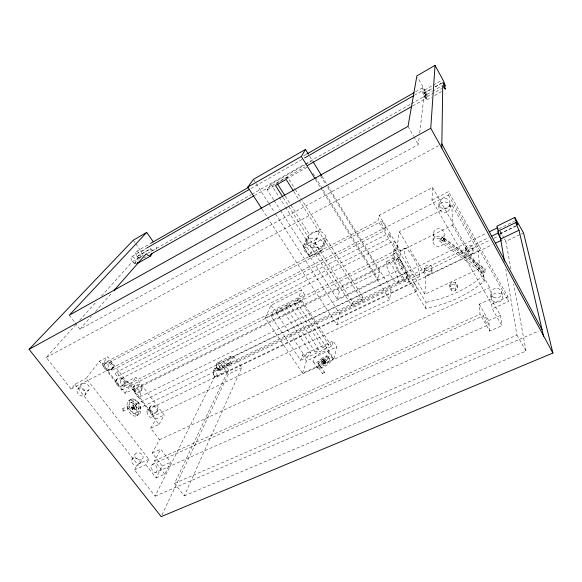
<?xml version="1.0" encoding="UTF-8"?>
<svg xmlns="http://www.w3.org/2000/svg" width="582" height="582" viewBox="0 0 582 582"><rect width="100%" height="100%" fill="white"/><g stroke="black" fill="none" stroke-linecap="round" stroke-linejoin="round"><path stroke-width="0.44" stroke-dasharray="2.91 2.18" d="M444.219 241.45L444.248 233.855A5.478 5.049 -2.7 0 0 436.216 229.257A5.478 5.049 -2.7 0 0 435.86 238.002A5.478 5.049 -2.7 0 0 444.248 233.855M443.389 239.769A2.604 0.597 -52.1 0 0 443.586 238.074L442.48 239.078L442.466 240.948L443.389 239.769L443.397 238.213L484.995 269.517M441.272 238.169L441.171 238.278A2.604 0.589 -52.1 0 0 439.606 240.89A2.604 0.589 -52.1 0 0 440.916 240.395L441.272 238.169L484.042 270.339M438.893 207.119L438.974 203.496M431.931 271.234A3.645 3.296 1.8 0 0 426.57 268.193A3.645 3.296 1.8 0 0 426.373 273.904A3.645 3.296 1.8 0 0 431.931 271.234L432.04 268.375A3.616 3.274 1.6 0 0 426.722 265.356A3.616 3.274 1.6 0 0 426.526 271.03A3.616 3.274 1.6 0 0 432.04 268.375M433.015 241.159L433.306 233.586M432.557 187.484L489.709 287.61L491.033 298.828L479.175 304.226L480.041 314.316L489.775 331.049L501.917 325.702L492.219 308.838L491.666 304.168L431.96 200.164L432.557 187.484L379.217 215.296L378.002 220.825L399.834 257.12L125.057 393.337L102.541 363.794L107.881 356.773L159.031 424.336L150.702 428.243L159.461 439.737L152.251 453.022L162.254 466.007L156.136 477.953L145.878 464.756L148.839 459.293L86.209 378.387L99.537 361.124L107.881 356.773M425.704 308.438L426.002 302.371L394.079 249.336L396.982 247.888L399.332 231.621L451.952 204.871L478.128 251.046L479.808 268.411L483.766 275.359L484.384 281.164L475.712 287.734A127.196 120.83 1.9 0 1 436.245 306.03L425.704 308.438L393.265 254.705L394.079 249.336M479.808 268.411L424.867 294.339L425.849 276.159L399.332 231.621M424.649 271.001L424.816 268.142M75.158 322.901L79.967 329.223L418.32 144.562L419.266 136.486M419.687 132.892L423.994 96.081L431.808 91.643M423.994 96.081C429.021 104.258 426.3 96.205 424.365 92.924L432.048 88.559M399.834 257.12L400.642 251.024L379.217 215.296M267.502 217.544L336.891 324.843L389.649 299.657L391.177 289.094L327.273 184.923M280.473 210.458L337.233 299.228L378.22 279.134L379.551 271.859L326.298 185.112M156.1 249.634L156.267 247.532L155.503 245.109M283.274 197.756L351.732 305.586L362.295 300.479L362.993 297.242L325.52 237.551L314.971 243.08L309.537 256.829L304.117 248.347L309.784 234.895L320.34 229.301L301.541 199.357M303.971 244.877C301.614 250.471 307.463 255.724 312.92 254.981C320.296 254.814 324.45 247.787 325.709 241.283C328.117 235.768 322.355 230.494 316.935 231.28C309.544 231.469 305.783 238.656 303.971 244.877C306.954 234.742 326.873 236.154 323.199 248.15M306.867 238.089C303.397 249.802 322.726 251.111 325.709 241.283M351.732 305.586L352.51 302.327L314.971 243.08M333.893 358.774L336.876 346.85L333.071 341.03L302.327 355.056L300.632 360.294L271.176 316.513L274.042 309.864L304.568 294.579L301.505 289.887L270.972 305.274L265.312 317.998L302.618 373.193L333.893 358.774L296.762 302.313L301.505 289.887M300.632 360.294L331.718 346.181L333.071 341.03M336.891 324.843L339.779 313.873L274.988 213.005M325.869 362.993L325.251 361.218L323.483 362.033L323.316 362.637L324.094 363.815L324.902 363.706L325.869 362.993L325.251 361.218M324.094 363.815L324.261 363.204L326.029 362.39M337.233 299.228L339.342 291.706L379.551 271.859M302.618 373.193L306.372 361.073L336.876 346.85M309.537 256.829L320.5 251.148L325.52 237.551M271.176 316.513L302.167 301.076L304.568 294.579M304.117 248.347L315.08 242.592L320.34 229.301M217.792 370.312L231.381 363.735L229.854 362.259L228.34 361.989C225.678 363.699 227.038 367.766 228.435 369.941L174.585 483.315L184.283 495.893L241.683 367.802L234.393 357.406L232.116 355.631L217.93 362.222C215.275 363.852 216.54 367.875 217.937 370.007L216.249 368.85L214.7 368.602C211.993 370.276 213.238 374.379 214.678 376.561L155.11 496.184L134.478 469.885L137.541 464.407L148.839 459.293M161.956 515.012L228.268 374.226L241.683 367.802M231.381 363.735L231.527 363.437C230.166 361.313 228.791 357.319 231.403 355.653M156.136 477.953L164.779 474.148L170.737 462.224L160.741 449.151L152.251 453.022M164.779 474.148L154.521 460.864L160.741 449.151M139.804 463.905A4.481 3.434 26.5 0 0 135.322 458.143A4.481 3.434 26.5 0 0 132.42 463.345A4.481 3.434 26.5 0 0 139.804 463.905L142.823 458.456A4.438 3.419 26.6 0 0 138.4 452.738A4.438 3.419 26.6 0 0 135.511 457.91A4.438 3.419 26.6 0 0 142.823 458.456M159.031 424.336L164.233 415.061L135.802 377.231L127.582 381.356L121.631 390.115L99.537 361.124M150.702 428.243L156.02 418.938L164.233 415.061M131.888 459.707L134.988 454.295M156.929 411.911A4.263 3.39 27.6 0 0 152.71 406.294A4.263 3.39 27.6 0 0 149.887 411.452A4.263 3.39 27.6 0 0 156.929 411.911L157.613 410.725A4.256 3.39 27.6 0 0 153.408 405.123A4.256 3.39 27.6 0 0 150.585 410.274A4.256 3.39 27.6 0 0 157.613 410.725M149.414 407.873L150.12 406.702M286.519 178.856L287.566 177.095L294.798 188.612M276.217 184.29L276.959 183.097L287.566 177.095M424.365 92.924C429.087 100.824 426.897 93.36 424.7 90.057L417.745 77.45M132.667 409.379L134.151 408.222L133.002 406.709L131.91 407.24L131.51 407.873L131.888 408.942L132.667 409.379L134.151 408.222M131.51 407.873L133.002 406.709M141.135 390.959L141.863 389.809M273.627 199.75L267.262 189.797L270.899 184.159L304.517 165.092M133.54 386.87L134.289 385.735M125.057 393.337L135.802 377.231M123.864 384.658L124.65 383.502M116.058 380.468L116.866 379.319M449.544 285.231L451.654 282.241L455.611 282.379L457.437 285.507L457.503 287.559L455.371 290.549L451.406 290.411L449.566 287.275L449.544 285.231L451.37 288.352L451.406 290.411M449.566 287.275L451.69 284.271L451.654 282.241M455.371 290.549L455.313 288.49L457.437 285.507M111.395 369.723A4.474 3.572 31.9 0 0 108.528 363.19A4.474 3.572 31.9 0 0 104.105 367.606A4.474 3.572 31.9 0 0 111.395 369.723L112.217 368.595A4.46 3.565 31.9 0 0 109.365 362.077A4.46 3.565 31.9 0 0 104.949 366.478A4.46 3.565 31.9 0 0 112.217 368.595M84.936 395.04A4.663 3.63 31.8 0 0 81.858 388.332A4.663 3.63 31.8 0 0 77.355 392.821A4.663 3.63 31.8 0 0 84.936 395.04L88.609 390.122A4.612 3.608 31.9 0 0 85.576 383.465A4.612 3.608 31.9 0 0 81.109 387.925A4.612 3.608 31.9 0 0 88.609 390.122M104.615 363.968L105.458 362.855M77.821 389.096L81.575 384.236M76.016 324.4L46.291 357.493L71.069 389.074L74.896 384.215L86.209 378.387M79.967 329.223L91.316 316.302M95.499 311.545L111.62 293.183M138.24 260.3L136.821 256.713L150.738 248.645L152.469 250.384L154.274 251.017M79.661 320.347L96.648 301.44M101.501 296.034L132.434 261.587L145.5 254.174M136.821 256.713L150.738 248.645M483.766 275.359L475.239 281.855A125.137 119.157 1.2 0 1 436.384 299.97L426.002 302.371M323.316 362.637L325.091 361.822M136.384 251.511L149.785 243.843M303.557 155.881L305.921 154.528M415.533 91.825L422.627 87.766M131.758 256.575L145.966 248.463M250.951 188.553L302.254 159.272M414.34 95.303L422.234 90.799M135.751 243.807L141.339 251.679L146.584 248.689M424.7 90.057L432.586 85.554M433.372 85.11L441.258 80.607M435.118 86.813L441.258 83.313M424.343 93.105L432.033 88.733M435.103 86.98L442.793 82.608M432.593 91.199L441.964 85.881M139.76 257.862A3.616 1.782 58.8 0 0 138.705 252.603A3.616 1.782 58.8 0 0 135.722 253.607A3.616 1.782 58.8 0 0 139.76 257.862L142.132 256.517M147.653 253.381L251.118 194.679M251.904 194.228L304.822 164.204M305.608 163.753L410.645 104.156M411.438 103.705L426.446 95.193A4.198 0.48 62.2 0 0 424.096 89.723A4.198 0.48 62.2 0 0 423.056 89.519A4.198 0.48 62.2 0 0 426.446 95.193M305.303 164.648L311.559 161.105M427.166 96.699L441.665 88.486M135.191 263.02A3.667 1.841 58.8 0 0 134.136 257.659A3.667 1.841 58.8 0 0 131.074 258.714A3.667 1.841 58.8 0 0 135.191 263.02L137.563 261.674M143.885 258.095L147.05 256.306M254.56 195.45L305.157 166.816M412.674 105.968L426.111 98.358A4.263 0.495 62.2 0 0 423.732 92.778A4.263 0.495 62.2 0 0 422.663 92.596A4.263 0.495 62.2 0 0 426.111 98.358M267.262 189.797L274.304 185.818M286.817 178.747L308.707 166.372M426.853 99.893L431.509 97.259M434.616 95.506L441.6 91.563M46.291 357.493L438.639 145.653M316.412 239.224L305.55 244.935L310.919 253.345L321.773 247.699M102.541 363.794L378.002 220.825M108.929 362.557L381.479 221.422M431.96 200.164L448.475 191.645L507.919 296.813L508.668 301.432L492.219 308.838M71.069 389.074L448.511 195.152L448.475 191.645M112.857 369.883L385.902 229.955M116.022 372.444L388.514 233.44M117.979 376.096L390.718 237.682M121.114 378.62L393.301 241.123M125.014 385.895L397.688 249.569M393.694 253.752L404.883 248.179M265.312 317.998L296.762 302.313M121.631 390.115L393.265 254.705M400.642 251.024L452.41 225.219L451.952 204.871M387.052 261.303L395.367 257.171M135.65 389.074L398.554 258.881M128.797 400.511L130.972 399.441M139.789 396.815L403.195 267.822M130.579 402.802L134.609 400.831M122.336 408.979L127.793 406.316M216.715 364.499L486.116 233.338M136.188 404.104L406.607 272.514M132.369 405.894L134.006 405.101M123.224 411.096A1.149 0.691 65.2 0 0 123.122 409.313A1.149 0.691 65.2 0 0 121.994 409.699A1.149 0.691 65.2 0 0 123.224 411.096L128.687 408.44A1.149 0.684 65.1 0 0 128.578 406.651A1.149 0.684 65.1 0 0 127.458 407.044A1.149 0.684 65.1 0 0 128.687 408.44M217.93 362.222L219.45 362.484L220.964 363.932L234.393 357.406M498.927 228.835L514.241 221.386M133.78 407.153L132.689 407.676L131.91 407.24M214.7 368.602L228.34 361.989M131.888 408.942L132.98 408.411L133.758 408.855M352.51 302.327L362.993 297.242M217.304 368.937L230.887 362.36M213.601 370.843L488.64 237.652M134.391 409.663L136.028 408.87M397.615 282.925A12.033 2.954 63.6 0 0 391.97 265.69A12.033 2.954 63.6 0 0 387.299 267.778A12.033 2.954 63.6 0 0 397.615 282.925L405.989 278.873A12.084 2.837 63.6 0 0 400.212 261.616A12.084 2.837 63.6 0 0 395.724 263.624A12.084 2.837 63.6 0 0 405.989 278.873M217.937 370.007L231.527 363.437M499.756 233.731L516.991 225.394M138.552 408.506L409.255 277.614M499.8 233.971L515.477 226.391M219.909 370.516L489.68 240.271M493.769 238.3L497.857 236.321M498.672 235.928L501.124 234.742M339.779 313.873L391.177 289.094M135.089 413.3L139.134 411.35M407.669 282.306L418.953 276.872M214.678 376.561L228.435 369.941M147.806 409.553L412.66 282.306M425.849 276.159L478.128 251.046M216.562 377.107L492.197 244.767M136.872 415.577L139.054 414.522M510.938 269L505.845 241.355L520.33 234.422M521.137 234.037L523.545 232.88M151.837 417.083L417.17 291M159.461 439.737L489.709 287.61M491.666 304.168L507.919 296.813M134.478 469.885L145.878 464.756M154.521 460.864L480.041 314.316M152.302 464.341L483.882 315.524M162.254 466.007L170.737 462.224M489.775 331.049L488.669 320.609L500.498 315.342L491.033 298.828M155.634 472.504A4.445 2.604 69.1 0 0 155.801 465.695A4.445 2.604 69.1 0 0 151.364 466.662A4.445 2.604 69.1 0 0 155.634 472.504L488.174 325.032A5.26 0.895 64.5 0 0 485.883 318.078A5.26 0.895 64.5 0 0 484.013 317.721A5.26 0.895 64.5 0 0 488.174 325.032M174.585 483.315L516.932 335.101L505.78 269.277M155.11 496.184L538.706 331.063M184.283 495.893L526.041 351.062L513.731 284.169M451.69 284.271L455.662 284.409L457.503 287.559M451.37 288.352L455.313 288.49M136.086 263.915L134.209 263.319L132.434 261.587M139.76 258.583L137.083 256.415M444.059 237.951L485.737 269.32M441.251 240.039L484.26 272.376M439.679 241.166L482.565 273.387M74.896 384.215L137.541 464.407M69.287 315.175L74.627 322.202M127.582 381.356L156.02 418.938M133.213 240.228L135.25 243.094M220.964 363.932L228.268 374.226M302.327 355.056L306.372 361.073M318.703 367.911L322.617 373.775M313.487 361.982L317.416 367.86M270.972 305.274L274.042 309.864M320.733 366.595A1.215 0.451 -34 0 1 319.387 367.933A1.215 0.451 -34 0 1 319.031 367.227A1.215 0.451 -34 0 1 320.733 366.595L324.64 372.458A1.208 0.466 -34 0 1 323.308 373.804A1.208 0.466 -34 0 1 322.937 373.084A1.208 0.466 -34 0 1 324.64 372.458M318.063 363.474L319.62 365.823M324.45 361.32L325.222 362.491M324.123 362.535L324.902 363.706M323.483 362.033L324.261 363.204M321.3 361.502L322.472 363.263M324.931 358.832L326.095 360.593M328.517 352.015L332.402 357.915M328.168 356.853L329.725 359.203M302.167 301.076L331.718 346.181M276.341 312.672L305.135 356.708M285.82 306.816L315.109 351.906M281.906 308.766L310.555 352.823M262.089 209.178L267.007 216.788M289.341 304.342L318.645 349.615A2.124 0.764 -33.1 0 1 316.07 351.892A2.124 0.764 -33.1 0 1 315.757 350.524A2.124 0.764 -33.1 0 1 318.645 349.615M253.388 179.38L268.6 203.067M269.095 203.838L274.493 212.241M294.15 303.426L322.981 348.247M274.115 200.514L279.986 209.695M300.028 299.948A3.441 1.026 -32.7 0 1 295.802 303.498A3.441 1.026 -32.7 0 1 295.438 301.636A3.441 1.026 -32.7 0 1 300.028 299.948L328.779 344.871A3.376 1.222 -32.8 0 1 324.712 348.48A3.376 1.222 -32.8 0 1 324.159 346.341A3.376 1.222 -32.8 0 1 328.779 344.871M270.899 184.159L278.662 196.367M279.149 197.123L284.976 206.283M285.456 207.039L339.342 291.706M315.08 242.592L320.5 251.148M285.165 196.047L290.476 204.428M290.956 205.184L309.784 234.895M295.278 189.383L301.061 198.593M293.837 191.638L298.631 199.262M299.112 200.026L362.295 300.479M312.992 173.327L314.898 176.419M315.379 177.19L378.22 279.134M315.648 179.7L320.42 187.433M320.9 188.212L389.649 299.657M309.755 156.376L312.599 161.003M322.064 176.433L326.8 184.152M320.587 175.822L325.818 184.341M396.982 247.888L424.867 294.339M141.339 251.679L142.743 255.214M150.483 248.936L151.931 252.544M479.175 304.226L488.669 320.609M516.932 335.101L526.041 351.062M452.41 225.219L484.384 281.164M408.018 126.389L413.387 135.868M413.838 136.661L418.32 144.562M448.511 195.152L508.668 301.432M499.683 234.524L499.982 235.055M500.222 231.178L504.114 238.22M504.55 239.006L505.845 241.355M132.601 407.342L133.06 408.746M501.815 292.062L502.492 296.624M500.498 315.342L501.917 325.702M491.121 294.165L491.674 298.741M472.875 247.75L473.181 251.38A3.747 3.397 -5.5 0 1 467.397 254.159A3.747 3.397 -5.5 0 1 467.732 248.274A3.747 3.397 -5.5 0 1 473.181 251.38M465.527 248.419L465.695 251.169M455.611 282.379L455.662 284.409M450.162 203.707A5.602 5.231 -7.4 0 1 441.578 208.065A5.602 5.231 -7.4 0 1 441.971 198.993A5.602 5.231 -7.4 0 1 450.162 203.707L450.221 207.345M500.025 231.665A3.929 0.444 63.4 0 1 501.138 234.648A3.929 0.444 63.4 0 1 500.033 233.455M501.968 239.471A4.001 0.458 63.4 0 1 502.011 240.06M419.6 274.224L419.535 275.999A15.99 3.514 63.6 0 1 411.489 269.182A15.99 3.514 63.6 0 1 404.09 250.595L404.221 248.914A15.99 3.514 63.6 0 1 412.231 255.935A15.99 3.514 63.6 0 1 419.6 274.224M408.411 279.622L408.302 281.412A15.903 3.732 63.6 0 1 400.06 274.748A15.903 3.732 63.6 0 1 392.806 256.211L392.988 254.516A15.903 3.732 63.6 0 1 401.194 261.383A15.903 3.732 63.6 0 1 408.411 279.622M320.165 361.8L318.696 363.292A9.057 3.376 -33.8 0 0 318.827 368.311A9.057 3.376 -33.8 0 0 328.714 363.735A9.057 3.376 -33.8 0 0 331.907 357.188L330.925 356.817A9.057 3.376 -33.8 0 0 320.165 361.8M316.288 355.973L314.811 357.464A9.079 3.31 -33.8 0 0 314.891 362.411A9.079 3.31 -33.8 0 0 324.785 357.799A9.079 3.31 -33.8 0 0 328.03 351.302L327.062 350.946A9.079 3.31 -33.8 0 0 316.288 355.973M484.384 269.997L483.94 270.441A2.583 0.757 -51.5 0 0 482.442 273.082A2.583 0.757 -51.5 0 0 483.918 272.718L484.362 272.267A2.583 0.757 -51.5 0 0 485.803 269.983A2.583 0.757 -51.5 0 0 485.199 269.393L484.384 269.997M322.013 358.236L320.747 359.152A6.046 2.233 -33.8 0 0 318.754 363.954A6.046 2.233 -33.8 0 0 326.284 360.527A6.046 2.233 -33.8 0 0 326.924 356.344L325.891 356.468A6.046 2.233 -33.8 0 0 322.013 358.236M323.556 360.571L322.297 361.487A6.038 2.255 -33.8 0 0 320.326 366.311A6.038 2.255 -33.8 0 0 327.848 362.892A6.038 2.255 -33.8 0 0 328.474 358.687L327.433 358.81A6.038 2.255 -33.8 0 0 323.556 360.571M447.194 211.863L445.805 212.357A5.675 5.289 -6.8 0 1 439.024 206.173A5.675 5.289 -6.8 0 1 447.987 202.951A5.675 5.289 -6.8 0 1 447.194 211.863M131.437 400.11L130.026 400.038A8.577 5.042 65.3 0 0 127.283 407.473A8.577 5.042 65.3 0 0 133.7 415.904A8.577 5.042 65.3 0 0 138.603 411.299L138.429 409.299A8.577 5.042 65.3 0 0 131.437 400.11M133.605 399.048L132.201 398.976A8.585 5.02 65.2 0 0 129.48 406.403A8.585 5.02 65.2 0 0 135.897 414.85A8.585 5.02 65.2 0 0 140.779 410.259L140.597 408.251A8.585 5.02 65.2 0 0 133.605 399.048M133.467 403.53L132.463 402.933A5.718 3.361 65.3 0 0 129 406.891A5.718 3.361 65.3 0 0 133.853 413.395A5.718 3.361 65.3 0 0 136.443 408.273L135.97 406.883A5.718 3.361 65.3 0 0 133.467 403.53M137.483 401.573L136.479 400.969A5.733 3.339 65.2 0 0 133.052 404.919A5.733 3.339 65.2 0 0 137.905 411.438A5.733 3.339 65.2 0 0 140.458 406.323L139.986 404.934A5.733 3.339 65.2 0 0 137.483 401.573M443.571 238.853L442.72 237.762A5.602 5.143 -2 0 0 435.983 236.765A5.602 5.143 -2 0 0 433.161 242.49L433.677 243.742A5.602 5.143 -2 0 0 441.251 245.815A5.602 5.143 -2 0 0 443.571 238.853M214.518 376.183L214.009 375.499A3.47 1.673 64.9 0 1 213.128 371.36A3.47 1.673 64.9 0 1 215.646 371.782L216.148 372.458A3.47 1.673 64.9 0 1 217.021 376.59A3.47 1.673 64.9 0 1 214.518 376.183M494.009 301.76A5.522 4.845 -4.7 0 0 502.586 297.889A5.522 4.845 -4.7 0 0 494.642 293.364A5.522 4.845 -4.7 0 0 494.009 301.76M306.634 356.701A3.354 1.2 -33.3 0 0 310.715 353.092A3.354 1.2 -33.3 0 0 306.205 354.518A3.354 1.2 -33.3 0 0 306.634 356.701M277.789 312.541A3.419 1.011 -33.1 0 0 282.037 308.991A3.419 1.011 -33.1 0 0 277.556 310.628A3.419 1.011 -33.1 0 0 277.789 312.541M134.74 391.228A4.401 2.532 64.5 0 0 139.178 397.055A4.401 2.532 64.5 0 0 139.207 390.573A4.401 2.532 64.5 0 0 134.74 391.228M107.983 364.499A4.161 2.452 62.4 0 0 112.239 370.079A4.161 2.452 62.4 0 0 112.428 364.099A4.161 2.452 62.4 0 0 107.983 364.499M388.521 234.291A2.393 0.546 63 0 0 390.566 237.696A2.393 0.546 63 0 0 389.758 234.692A2.393 0.546 63 0 0 388.521 234.291M398.612 260.823A5.049 1.171 63.5 0 0 402.889 267.895A5.049 1.171 63.5 0 0 401.107 261.362A5.049 1.171 63.5 0 0 398.612 260.823M467.215 251.388A3.718 3.376 -5.7 0 0 472.948 248.623A3.718 3.376 -5.7 0 0 467.55 245.539A3.718 3.376 -5.7 0 0 467.215 251.388M381.465 223.117A4.801 1.106 62.9 0 0 385.59 229.97A4.801 1.106 62.9 0 0 384.004 223.99A4.801 1.106 62.9 0 0 381.465 223.117M134.267 388.478A4.3 3.441 29.4 0 0 141.317 390.529A4.3 3.441 29.4 0 0 138.654 384.295A4.3 3.441 29.4 0 0 134.267 388.478M115.563 373.418A2.073 1.215 63 0 0 117.673 376.19A2.073 1.215 63 0 0 117.76 373.2A2.073 1.215 63 0 0 115.563 373.418M133.518 389.613A4.314 3.448 29.4 0 0 140.589 391.671A4.314 3.448 29.4 0 0 137.912 385.429A4.314 3.448 29.4 0 0 133.518 389.613M493.434 297.155A5.456 4.801 -5 0 0 501.902 293.313A5.456 4.801 -5 0 0 494.053 288.839A5.456 4.801 -5 0 0 493.434 297.155M216.242 366.093A3.419 1.63 64.7 0 0 219.516 370.669A3.419 1.63 64.7 0 0 219.167 365.765A3.419 1.63 64.7 0 0 216.242 366.093M116.873 382.141A4.423 3.528 30.6 0 0 124.104 384.244A4.423 3.528 30.6 0 0 121.311 377.827A4.423 3.528 30.6 0 0 116.873 382.141M116.065 383.291A4.43 3.528 30.6 0 0 123.311 385.4A4.43 3.528 30.6 0 0 120.51 378.969A4.43 3.528 30.6 0 0 116.065 383.291M120.219 380.606A4.132 2.415 63.6 0 0 124.417 386.106A4.132 2.415 63.6 0 0 124.533 380.082A4.132 2.415 63.6 0 0 120.219 380.606M393.33 242.876A4.765 1.091 63.2 0 0 397.39 249.613A4.765 1.091 63.2 0 0 395.738 243.56A4.765 1.091 63.2 0 0 393.33 242.876M131.925 406.964A2.146 1.259 65.3 0 0 134.086 409.786A2.146 1.259 65.3 0 0 134.122 406.592A2.146 1.259 65.3 0 0 131.925 406.964M412.769 284.285A4.925 1.128 64 0 0 416.901 291.109A4.925 1.128 64 0 0 415.068 284.583A4.925 1.128 64 0 0 412.769 284.285M146.97 411.721A4.292 2.452 65.8 0 0 151.255 417.345A4.292 2.452 65.8 0 0 151.218 410.914A4.292 2.452 65.8 0 0 146.97 411.721M406.658 273.642A2.881 0.662 63.8 0 0 409.088 277.665A2.881 0.662 63.8 0 0 408.047 273.889A2.881 0.662 63.8 0 0 406.658 273.642M135.679 405.348A2.503 1.455 65.2 0 0 138.196 408.651A2.503 1.455 65.2 0 0 138.225 404.919A2.503 1.455 65.2 0 0 135.679 405.348M323.497 363.255A2.263 0.844 -33.8 0 0 326.211 360.782A2.263 0.844 -33.8 0 0 323.141 361.757A2.263 0.844 -33.8 0 0 323.497 363.255M286.751 306.729A2.168 0.64 -33 0 0 289.429 304.481A2.168 0.64 -33 0 0 286.57 305.528A2.168 0.64 -33 0 0 286.751 306.729M133.562 406.171A2.146 1.259 65.2 0 0 135.722 408.993A2.146 1.259 65.2 0 0 135.759 405.799A2.146 1.259 65.2 0 0 133.562 406.171M322.326 361.487A2.27 0.837 -33.8 0 0 325.047 359.014A2.27 0.837 -33.8 0 0 321.977 359.996A2.27 0.837 -33.8 0 0 322.326 361.487"/><path stroke-width="0.87" d="M146.722 232.407L133.213 240.228L29.1 349.316L161.185 516.649L552.9 353.027L441.774 148.017L442.749 85.438L444.75 88.682L445.572 89.17L442.793 82.44L445.572 86.136L443.542 81.065L435.045 65.351L416.879 75.878L408.018 126.389L69.287 315.175L146.722 232.407L153.313 241.806M441.774 148.017L430.753 128.273L435.045 65.351M151.967 253.694L150.673 255.949L136.908 263.726L138.029 262.453M261.594 208.414L247.816 187.106L301.323 156.478L305.499 149.429L308.336 154.063M247.816 187.106L253.388 179.38L305.499 149.429M114.014 290.462L146.264 253.737L148.024 255.491L150.673 255.949M552.9 353.027L523.545 232.88L514.786 217.435L515.325 219.807L517.776 225.016L515.928 222.455L516.489 224.914L518.984 230.217L543.624 336.44M514.786 217.435L496.81 226.252L498.439 231.112M150.578 243.392L248.354 187.455M306.707 154.077L413.955 92.727M146.759 248.012L249.372 189.456M304.619 157.918L413.547 95.754M150.207 254.516L253.774 195.901M307.529 165.477L411.881 106.411M29.1 349.316L430.753 128.273M489.382 231.752L497.545 227.78A3.929 0.444 63.4 0 0 497.901 229.155M515.928 222.455L497.654 231.389L500.651 239.027L504.419 261.267M491.906 236.066L498.432 232.909A4.001 0.458 63.4 0 0 498.468 233.484M500.651 239.027L518.984 230.217M495.464 243.203L501.189 240.453M282.787 196.992L275.475 185.476L286.169 179.438L293.357 190.874M277.447 183.861L284.685 195.283M301.323 156.478L315.168 178.921M313.072 161.774L321.591 175.662M500.767 238.453L500.294 237.609A4.001 0.458 63.4 0 1 499.814 236.685M441.84 143.929L542.046 329.63M498.97 234.866A4.001 0.458 63.4 0 1 498.665 234.088"/></g></svg>
